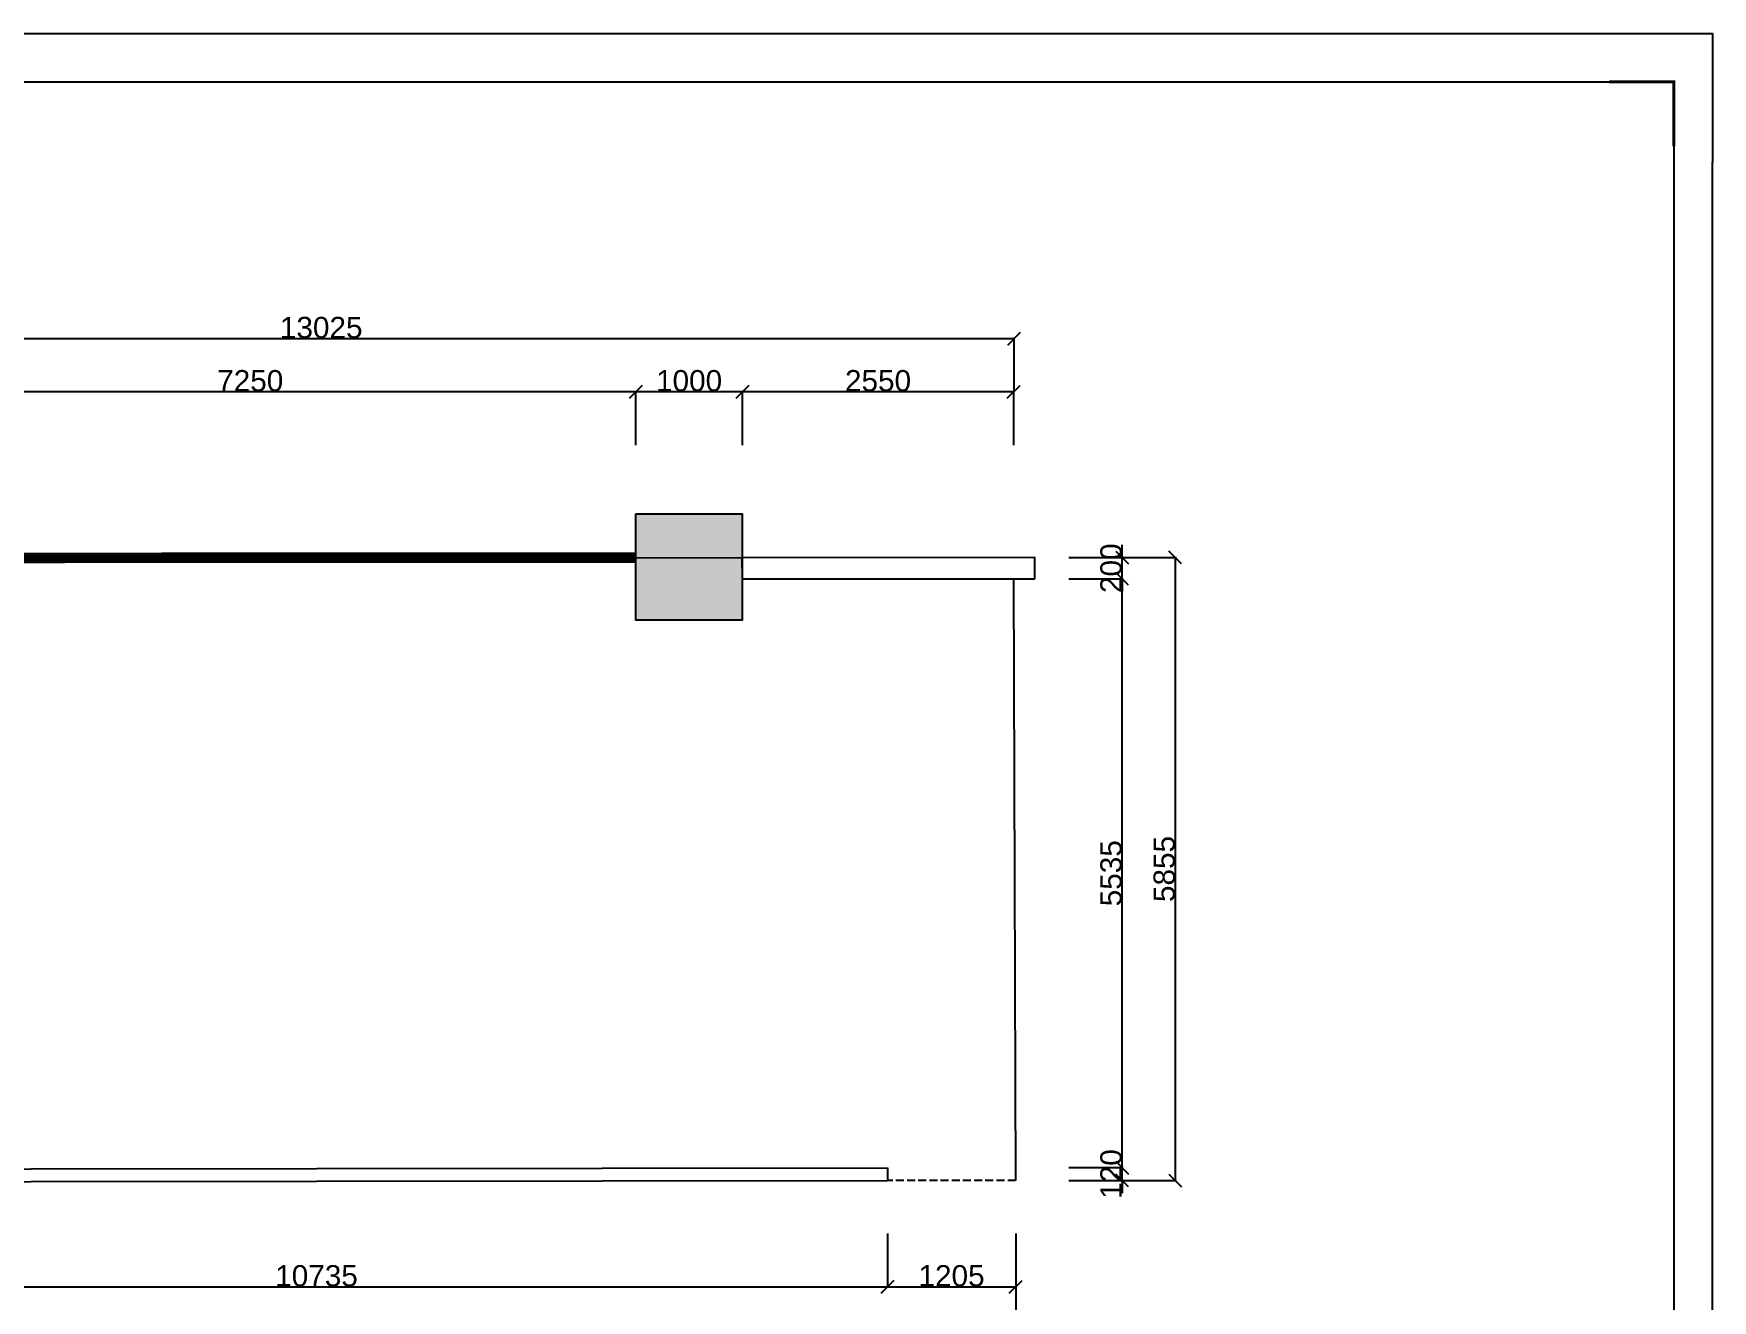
# Model space of a CAD drawing. Header units: inches. Extents: x -12201 to 13201, y -7516 to 10446.
# Drawn here: x -2580 to 13201, y -1461 to 10446 of the extents above; entities that cross this region are included whole.
import ezdxf

# ---------------------------------------------------------------- set-up
doc = ezdxf.new("R2010")
doc.units = ezdxf.units.IN
doc.header["$MEASUREMENT"] = 0
doc.linetypes.add('DASH', pattern=[0.35, 0.25, -0.1])
doc.linetypes.add('DASHED', pattern=[0.75, 0.5, -0.25])
for name, color, linetype in [('B-新防火分区', 3, 'Continuous'), ('D-地面拼花造型', 143, 'Continuous'), ('DIM', 3, 'Continuous'), ('F-固定矮柜', 1, 'Continuous'), ('建-墙体', 255, 'Continuous')]:
    doc.layers.add(name, color=color, linetype=linetype)
doc.styles.get("Standard").update_dxf_attribs({"font": 'arial.ttf'})
doc.dimstyles.new('DIM-200MM', dxfattribs={"dimtxt": 200, "dimasz": 120, "dimexe": 10, "dimexo": 10, "dimgap": 0.7, "dimtad": 1, "dimdec": 0, "dimrnd": 5, "dimzin": 1, "dimdsep": 46, "dimtxsty": 'Standard', "dimblk": 'OBLIQUE', "dimcen": 0.5, "dimdle": 1, "dimclrd": 256, "dimclre": 256, "dimclrt": 7, "dimaunit": 1, "dimadec": 0, "dimazin": 0, "dimtfac": 1, "dimtdec": 0, "dimtix": 1, "dimtmove": 2, "dimatfit": 3, "dimfxl": 0, "dimtolj": 1, "dimtzin": 1, "dimarcsym": 0})

# ---------------------------------------------------------------- blocks, each defined once
blk = doc.blocks.new('_Oblique')
at = {"color": 0, "linetype": 'ByBlock', "lineweight": -2}
blk.add_line((-0.5, -0.5), (0.5, 0.5), dxfattribs=at)
blk = doc.blocks.new('*D173')
at = {"layer": 'DEFPOINTS', "color": 0, "transparency": 16777216}
for p in [(-5287, -228), (5447, -333), (5447, -1333)]:
    blk.add_point(p, dxfattribs=at)
at = {"layer": 'DIM', "lineweight": -2, "transparency": 16777216}
for p, q in [((-5287, -833), (-5287, -1343)), ((5447, -833), (5447, -1343)), ((-5288, -1333), (5448, -1333))]:
    blk.add_line(p, q, dxfattribs=at)
at = {"layer": 'DIM', "lineweight": -2, "transparency": 16777216, "xscale": 120, "yscale": 120, "zscale": 120, "rotation": 180}
blk.add_blockref('_Oblique', (-5287, -1333), dxfattribs=at)
at = {"layer": 'DIM', "lineweight": -2, "transparency": 16777216, "xscale": 120, "yscale": 120, "zscale": 120}
blk.add_blockref('_Oblique', (5447, -1333), dxfattribs=at)
at = {"layer": 'DIM', "color": 7, "transparency": 16777216, "insert": (80, -1231), "char_height": 200, "attachment_point": 5}
blk.add_mtext('\\A1;10735', dxfattribs=at)
blk = doc.blocks.new('*D174')
at = {"layer": 'DEFPOINTS', "color": 0, "transparency": 16777216}
for p in [(5447, -333), (6652, -333), (6652, -1333)]:
    blk.add_point(p, dxfattribs=at)
at = {"layer": 'DIM', "lineweight": -2, "transparency": 16777216}
for p, q in [((5447, -833), (5447, -1343)), ((6652, -833), (6652, -1343)), ((5446, -1333), (6653, -1333))]:
    blk.add_line(p, q, dxfattribs=at)
at = {"layer": 'DIM', "lineweight": -2, "transparency": 16777216, "xscale": 120, "yscale": 120, "zscale": 120, "rotation": 180}
blk.add_blockref('_Oblique', (5447, -1333), dxfattribs=at)
at = {"layer": 'DIM', "lineweight": -2, "transparency": 16777216, "xscale": 120, "yscale": 120, "zscale": 120}
blk.add_blockref('_Oblique', (6652, -1333), dxfattribs=at)
at = {"layer": 'DIM', "color": 7, "transparency": 16777216, "insert": (6049, -1231), "char_height": 200, "attachment_point": 5}
blk.add_mtext('\\A1;1205', dxfattribs=at)
blk = doc.blocks.new('*D175')
at = {"layer": 'DEFPOINTS', "color": 0, "transparency": 16777216}
for p in [(-6515, -230), (6652, -333), (-6515, -1833)]:
    blk.add_point(p, dxfattribs=at)
at = {"layer": 'DIM', "lineweight": -2, "transparency": 16777216}
for p, q in [((-6515, -1333), (-6515, -1843)), ((6652, -1333), (6652, -1843)), ((6653, -1833), (-6516, -1833))]:
    blk.add_line(p, q, dxfattribs=at)
at = {"layer": 'DIM', "lineweight": -2, "transparency": 16777216, "xscale": 120, "yscale": 120, "zscale": 120, "rotation": 180}
blk.add_blockref('_Oblique', (-6515, -1833), dxfattribs=at)
at = {"layer": 'DIM', "lineweight": -2, "transparency": 16777216, "xscale": 120, "yscale": 120, "zscale": 120}
blk.add_blockref('_Oblique', (6652, -1833), dxfattribs=at)
at = {"layer": 'DIM', "color": 7, "transparency": 16777216, "insert": (68, -1731), "char_height": 200, "attachment_point": 5}
blk.add_mtext('\\A1;13165', dxfattribs=at)
blk = doc.blocks.new('*D176')
at = {"layer": 'DEFPOINTS', "color": 0, "transparency": 16777216}
for p in [(5447, -213), (7652, -213), (5447, -333)]:
    blk.add_point(p, dxfattribs=at)
at = {"layer": 'DIM', "lineweight": -2, "transparency": 16777216}
for p, q in [((7652, -213), (7652, -93)), ((7152, -213), (7662, -213)), ((7652, -333), (7652, -213)), ((7152, -333), (7662, -333)), ((7652, -333), (7652, -453))]:
    blk.add_line(p, q, dxfattribs=at)
at = {"layer": 'DIM', "lineweight": -2, "transparency": 16777216, "xscale": 120, "yscale": 120, "zscale": 120}
for p, rotation in [((7652, -213), 270), ((7652, -333), 90)]:
    blk.add_blockref('_Oblique', p, dxfattribs=dict(at, rotation=rotation))
at = {"layer": 'DIM', "color": 7, "transparency": 16777216, "insert": (7549, -273), "char_height": 200, "attachment_point": 5, "rotation": 90}
blk.add_mtext('\\A1;120', dxfattribs=at)
blk = doc.blocks.new('*D177')
at = {"layer": 'DEFPOINTS', "color": 0, "transparency": 16777216}
for p in [(6633, 5321), (7652, 5321), (5447, -213)]:
    blk.add_point(p, dxfattribs=at)
at = {"layer": 'DIM', "lineweight": -2, "transparency": 16777216}
for p, q in [((7152, 5321), (7662, 5321)), ((7652, -214), (7652, 5322)), ((7152, -213), (7662, -213))]:
    blk.add_line(p, q, dxfattribs=at)
at = {"layer": 'DIM', "lineweight": -2, "transparency": 16777216, "xscale": 120, "yscale": 120, "zscale": 120}
for p, rotation in [((7652, 5321), 90), ((7652, -213), 270)]:
    blk.add_blockref('_Oblique', p, dxfattribs=dict(at, rotation=rotation))
at = {"layer": 'DIM', "color": 7, "transparency": 16777216, "insert": (7549, 2554), "char_height": 200, "attachment_point": 5, "rotation": 90}
blk.add_mtext('\\A1;5535', dxfattribs=at)
blk = doc.blocks.new('*D178')
at = {"layer": 'DEFPOINTS', "color": 0, "transparency": 16777216}
for p in [(6679, 5521), (7652, 5521), (6633, 5321)]:
    blk.add_point(p, dxfattribs=at)
at = {"layer": 'DIM', "lineweight": -2, "transparency": 16777216}
for p, q in [((7652, 5521), (7652, 5641)), ((7152, 5521), (7662, 5521)), ((7652, 5321), (7652, 5521)), ((7152, 5321), (7662, 5321)), ((7652, 5321), (7652, 5201))]:
    blk.add_line(p, q, dxfattribs=at)
at = {"layer": 'DIM', "lineweight": -2, "transparency": 16777216, "xscale": 120, "yscale": 120, "zscale": 120}
for p, rotation in [((7652, 5521), 270), ((7652, 5321), 90)]:
    blk.add_blockref('_Oblique', p, dxfattribs=dict(at, rotation=rotation))
at = {"layer": 'DIM', "color": 7, "transparency": 16777216, "insert": (7549, 5421), "char_height": 200, "attachment_point": 5, "rotation": 90}
blk.add_mtext('\\A1;200', dxfattribs=at)
blk = doc.blocks.new('*D179')
at = {"layer": 'DEFPOINTS', "color": 0, "transparency": 16777216}
for p in [(6466, 5521), (6466, -333), (8152, -333)]:
    blk.add_point(p, dxfattribs=at)
at = {"layer": 'DIM', "lineweight": -2, "transparency": 16777216}
for p, q in [((7652, 5521), (8162, 5521)), ((8152, 5522), (8152, -334)), ((7652, -333), (8162, -333))]:
    blk.add_line(p, q, dxfattribs=at)
at = {"layer": 'DIM', "lineweight": -2, "transparency": 16777216, "xscale": 120, "yscale": 120, "zscale": 120}
for p, rotation in [((8152, 5521), 90), ((8152, -333), 270)]:
    blk.add_blockref('_Oblique', p, dxfattribs=dict(at, rotation=rotation))
at = {"layer": 'DIM', "color": 7, "transparency": 16777216, "insert": (8049, 2594), "char_height": 200, "attachment_point": 5, "rotation": 90}
blk.add_mtext('\\A1;5855', dxfattribs=at)
blk = doc.blocks.new('*D183')
at = {"layer": 'DEFPOINTS', "color": 0, "transparency": 16777216}
for p in [(4083, 7079), (4083, 5320), (6633, 5321)]:
    blk.add_point(p, dxfattribs=at)
at = {"layer": 'DIM', "lineweight": -2, "transparency": 16777216}
for p, q in [((6634, 7079), (4082, 7079)), ((4083, 6579), (4083, 7089)), ((6633, 6579), (6633, 7089))]:
    blk.add_line(p, q, dxfattribs=at)
at = {"layer": 'DIM', "lineweight": -2, "transparency": 16777216, "xscale": 120, "yscale": 120, "zscale": 120, "rotation": 180}
blk.add_blockref('_Oblique', (4083, 7079), dxfattribs=at)
at = {"layer": 'DIM', "lineweight": -2, "transparency": 16777216, "xscale": 120, "yscale": 120, "zscale": 120}
blk.add_blockref('_Oblique', (6633, 7079), dxfattribs=at)
at = {"layer": 'DIM', "color": 7, "transparency": 16777216, "insert": (5358, 7182), "char_height": 200, "attachment_point": 5}
blk.add_mtext('\\A1;2550', dxfattribs=at)
blk = doc.blocks.new('*D184')
at = {"layer": 'DEFPOINTS', "color": 0, "transparency": 16777216}
for p in [(3082, 7079), (3082, 5320), (4083, 5320)]:
    blk.add_point(p, dxfattribs=at)
at = {"layer": 'DIM', "lineweight": -2, "transparency": 16777216}
for p, q in [((4084, 7079), (3081, 7079)), ((3082, 6579), (3082, 7089)), ((4083, 6579), (4083, 7089))]:
    blk.add_line(p, q, dxfattribs=at)
at = {"layer": 'DIM', "lineweight": -2, "transparency": 16777216, "xscale": 120, "yscale": 120, "zscale": 120, "rotation": 180}
blk.add_blockref('_Oblique', (3082, 7079), dxfattribs=at)
at = {"layer": 'DIM', "lineweight": -2, "transparency": 16777216, "xscale": 120, "yscale": 120, "zscale": 120}
blk.add_blockref('_Oblique', (4083, 7079), dxfattribs=at)
at = {"layer": 'DIM', "color": 7, "transparency": 16777216, "insert": (3582, 7182), "char_height": 200, "attachment_point": 5}
blk.add_mtext('\\A1;1000', dxfattribs=at)
blk = doc.blocks.new('*D185')
at = {"layer": 'DEFPOINTS', "color": 0, "transparency": 16777216}
for p in [(-4168, 7079), (-4168, 5320), (3082, 5320)]:
    blk.add_point(p, dxfattribs=at)
at = {"layer": 'DIM', "lineweight": -2, "transparency": 16777216}
for p, q in [((3083, 7079), (-4169, 7079)), ((-4168, 6579), (-4168, 7089)), ((3082, 6579), (3082, 7089))]:
    blk.add_line(p, q, dxfattribs=at)
at = {"layer": 'DIM', "lineweight": -2, "transparency": 16777216, "xscale": 120, "yscale": 120, "zscale": 120, "rotation": 180}
blk.add_blockref('_Oblique', (-4168, 7079), dxfattribs=at)
at = {"layer": 'DIM', "lineweight": -2, "transparency": 16777216, "xscale": 120, "yscale": 120, "zscale": 120}
blk.add_blockref('_Oblique', (3082, 7079), dxfattribs=at)
at = {"layer": 'DIM', "color": 7, "transparency": 16777216, "insert": (-543, 7182), "char_height": 200, "attachment_point": 5}
blk.add_mtext('\\A1;7250', dxfattribs=at)
blk = doc.blocks.new('*D188')
at = {"layer": 'DEFPOINTS', "color": 0, "transparency": 16777216}
for p in [(6637, 7579), (-6389, 4087), (6637, 4087)]:
    blk.add_point(p, dxfattribs=at)
at = {"layer": 'DIM', "lineweight": -2, "transparency": 16777216}
for p, q in [((-6390, 7579), (6638, 7579)), ((-6389, 7079), (-6389, 7589)), ((6637, 7079), (6637, 7589))]:
    blk.add_line(p, q, dxfattribs=at)
at = {"layer": 'DIM', "lineweight": -2, "transparency": 16777216, "xscale": 120, "yscale": 120, "zscale": 120, "rotation": 180}
blk.add_blockref('_Oblique', (-6389, 7579), dxfattribs=at)
at = {"layer": 'DIM', "lineweight": -2, "transparency": 16777216, "xscale": 120, "yscale": 120, "zscale": 120}
blk.add_blockref('_Oblique', (6637, 7579), dxfattribs=at)
at = {"layer": 'DIM', "color": 7, "transparency": 16777216, "insert": (124, 7682), "char_height": 200, "attachment_point": 5}
blk.add_mtext('\\A1;13025', dxfattribs=at)

msp = doc.modelspace()

# ---------------------------------------------------------------- hatches: boundary and pattern name
at = {"layer": '建-墙体'}
h = msp.add_hatch(color=256, dxfattribs=at)
h.dxf.hatch_style = 1
h.paths.add_polyline_path([(3081.9, 5932.9), (4081.9, 5932.9), (4081.9, 4932.9), (3081.9, 4932.9)])

# ---------------------------------------------------------------- linework, layer by layer
for points in [[(-12200.6, -6306.8), (-12200.6, 10446.2), (11991.4, 10446.2)], [(11991.4, 10446.2), (13201, 10446.2), (13201, 9236.6)], [(11991.4, -7516.4), (13201, -7516.4), (13201, 9236.6)]]:
    msp.add_lwpolyline(points)
msp.add_lwpolyline([(-11837.7, 9992.6), (12838.1, 9992.6), (12838.1, -7062.8), (-11837.7, -7062.8)], close=True)
at = {"const_width": 30.2}
msp.add_lwpolyline([(12838.1, 9387.8), (12838.1, 9992.6), (12233.3, 9992.6)], dxfattribs=at)
at = {"layer": 'B-新防火分区', "color": 1, "linetype": 'DASHED', "ltscale": 1000, "const_width": 100}
msp.add_lwpolyline([(3081.9, 5520), (-4319.2, 5517.9)], dxfattribs=at)
at = {"layer": 'D-地面拼花造型', "color": 8, "linetype": 'ByBlock', "ltscale": 2}
for points in [[(-5318.1, 5520.5), (4081.3, 5519.9)], [(6632.6, 5321.1), (6651.6, -333.4)]]:
    msp.add_lwpolyline(points, dxfattribs=at)
at = {"layer": 'F-固定矮柜', "color": 8, "linetype": 'DASH', "ltscale": 300}
msp.add_line((6651.6, -333.4), (5446.6, -333.4), dxfattribs=at)
at = {"layer": '建-墙体'}
msp.add_line((4082.6, 5319.9), (4081.3, 5519.9), dxfattribs=at)
msp.add_lwpolyline([(3081.9, 5932.9), (4081.9, 5932.9), (4081.9, 4932.9), (3081.9, 4932.9)], close=True, dxfattribs=at)
for points in [[(6830.9, 5320.5), (6830.9, 5521.2), (4081.3, 5519.9)], [(4082.6, 5319.9), (6830.9, 5321.2)], [(-5287.5, -228), (5446.6, -213.4)], [(5446.6, -213.4), (5446.6, -333.4)], [(-5287.5, -348), (5446.6, -333.4)]]:
    msp.add_lwpolyline(points, dxfattribs=at)

# ---------------------------------------------------------------- dimensions: what is measured, and where the dimension line sits
at = {"layer": 'DIM'}
for base, p1, p2, picture, middle in [((6636.7, 7579.3), (-6388.5, 4086.7), (6636.7, 4086.7), '*D188', (124.1, 7682.2)), ((-4168.1, 7079.3), (3081.9, 5319.9), (-4168.1, 5319.9), '*D185', (-543.1, 7182.1)), ((3081.9, 7079.3), (4082.6, 5319.9), (3081.9, 5319.9), '*D184', (3582.2, 7182.1)), ((4082.6, 7079.3), (6632.6, 5321.1), (4082.6, 5319.9), '*D183', (5357.6, 7182.1)), ((-6514.8, -1833.4), (6651.6, -333.4), (-6514.8, -229.6), '*D175', (68.4, -1730.6)), ((5446.6, -1333.4), (-5287.5, -228), (5446.6, -333.4), '*D173', (79.6, -1230.6)), ((6651.6, -1333.4), (5446.6, -333.4), (6651.6, -333.4), '*D174', (6049.1, -1230.6))]:
    dim = msp.add_linear_dim(base=base, p1=p1, p2=p2, dimstyle='DIM-200MM', dxfattribs=at)
    dim.commit()
    dim.dimension.update_dxf_attribs({"geometry": picture, "text_midpoint": middle})
for base, p1, p2, picture, middle in [((8151.6, -333.4), (6466, 5521), (6466, -333.4), '*D179', (8048.8, 2593.8)), ((7651.6, 5521.1), (6632.6, 5321.1), (6679.5, 5521.1), '*D178', (7548.8, 5421.1)), ((7651.5805, 5321.0741), (5446.6478, -213.4491), (6632.5863, 5321.0741), '*D177', (7548.6977, 2553.8125)), ((7651.6, -213.4), (5446.6, -333.4), (5446.6, -213.4), '*D176', (7548.8, -273.4))]:
    dim = msp.add_linear_dim(base=base, p1=p1, p2=p2, angle=90, dimstyle='DIM-200MM', dxfattribs=at)
    dim.commit()
    dim.dimension.update_dxf_attribs({"geometry": picture, "text_midpoint": middle})

doc.saveas('drawing.dxf')
